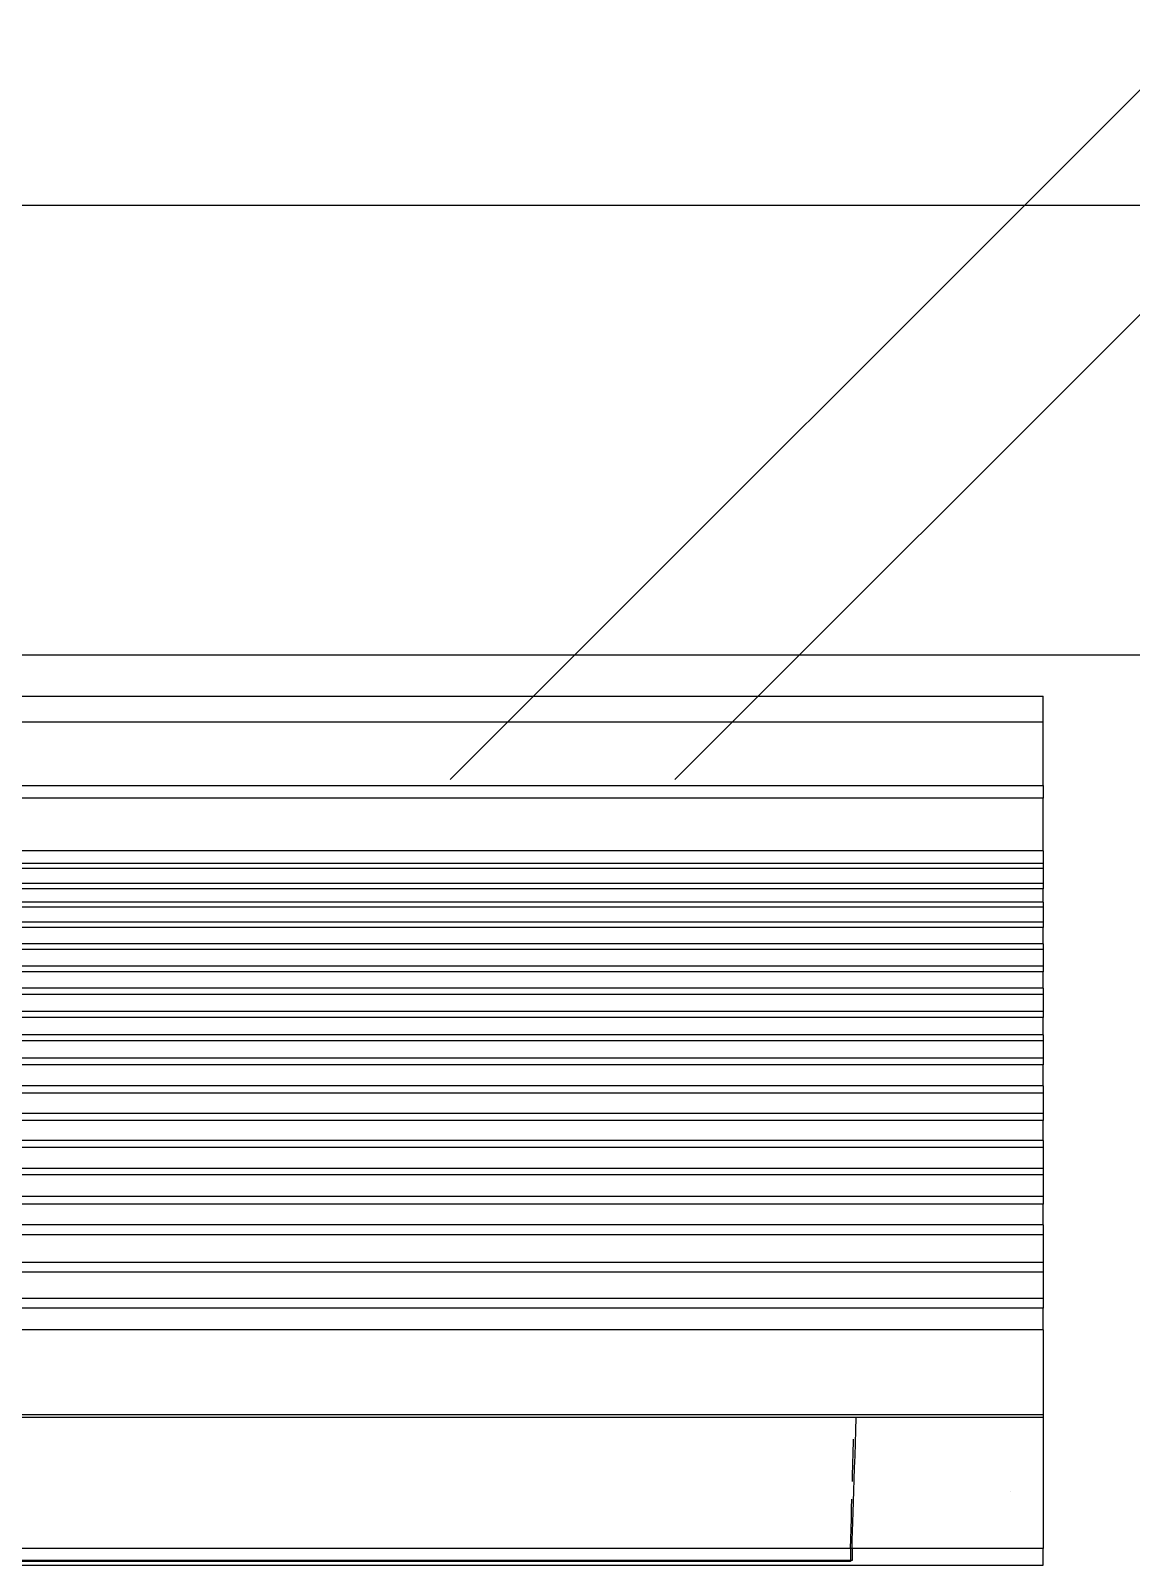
# Model space of a CAD drawing. Header units: inches. Extents: x -106706990 to 300603, y -86718466 to 1728185.
# Drawn here: x 37056 to 37424, y 43900 to 44413 of the extents above; entities that cross this region are included whole.
import ezdxf

# ---------------------------------------------------------------- set-up
doc = ezdxf.new("R2010")
doc.units = ezdxf.units.IN
doc.header["$MEASUREMENT"] = 0
for name, color, linetype in [('A-WALL', 1, 'Continuous'), ('A-WLH', 7, 'Continuous'), ('Edges', 7, 'Continuous')]:
    doc.layers.add(name, color=color, linetype=linetype)

# ---------------------------------------------------------------- blocks, each defined once
blk = doc.blocks.new('air con')
at = {"layer": 'Edges'}
for p, q in [((71.402, 41.898), (152.402, 41.898)), ((152.402, 41.095), (152.402, 41.898)), ((71.402, 41.095), (152.402, 41.095)), ((152.402, 39.122), (152.402, 41.095)), ((71.402, 39.122), (152.402, 39.122)), ((152.402, 39.122), (152.402, 38.724)), ((152.402, 38.724), (71.402, 38.724)), ((152.402, 37.092), (152.402, 38.724)), ((152.402, 37.092), (71.402, 37.092)), ((152.402, 37.092), (152.402, 36.701)), ((152.402, 36.701), (71.402, 36.701)), ((152.402, 36.542), (71.402, 36.542)), ((152.402, 36.701), (152.402, 36.542)), ((152.402, 36.542), (152.402, 36.078)), ((152.402, 36.078), (71.402, 36.078)), ((152.402, 35.914), (71.402, 35.914)), ((152.402, 36.078), (152.402, 35.914)), ((152.402, 35.493), (152.402, 35.914)), ((152.402, 35.493), (71.402, 35.493)), ((152.402, 35.34), (71.402, 35.34)), ((152.402, 35.493), (152.402, 35.34)), ((152.402, 35.34), (152.402, 34.877)), ((152.402, 34.877), (71.402, 34.877)), ((152.402, 34.877), (152.402, 34.709)), ((152.402, 34.709), (71.402, 34.709)), ((152.402, 34.207), (152.402, 34.709)), ((152.402, 34.207), (71.402, 34.207)), ((152.402, 34.022), (71.402, 34.022)), ((152.402, 34.207), (152.402, 34.022)), ((152.402, 34.022), (152.402, 33.51)), ((152.402, 33.51), (71.402, 33.51)), ((152.402, 33.51), (152.402, 33.335)), ((152.402, 33.335), (71.402, 33.335)), ((152.402, 32.826), (152.402, 33.335)), ((152.402, 32.826), (71.402, 32.826)), ((152.402, 32.625), (71.402, 32.625)), ((152.402, 32.826), (152.402, 32.625)), ((152.402, 32.625), (152.402, 32.098)), ((152.402, 32.098), (71.402, 32.098)), ((152.402, 32.098), (152.402, 31.911)), ((152.402, 31.911), (71.402, 31.911)), ((152.402, 31.378), (152.402, 31.911)), ((152.402, 31.378), (71.402, 31.378)), ((152.402, 31.189), (71.402, 31.189)), ((152.402, 31.378), (152.402, 31.189)), ((152.402, 31.189), (152.402, 30.654)), ((152.402, 30.654), (71.402, 30.654)), ((152.402, 30.654), (152.402, 30.439)), ((152.402, 30.439), (71.402, 30.439)), ((152.402, 29.791), (152.402, 30.439)), ((152.402, 29.791), (71.402, 29.791)), ((152.402, 29.562), (71.402, 29.562)), ((152.402, 29.791), (152.402, 29.562)), ((152.402, 29.562), (152.402, 28.935)), ((152.402, 28.935), (71.402, 28.935)), ((152.402, 28.714), (71.402, 28.714)), ((152.402, 28.935), (152.402, 28.714)), ((152.402, 28.092), (152.402, 28.714)), ((152.402, 28.092), (71.402, 28.092)), ((152.402, 27.871), (71.402, 27.871)), ((152.402, 28.092), (152.402, 27.871)), ((152.402, 27.871), (152.402, 27.226)), ((152.402, 27.226), (71.402, 27.226)), ((152.402, 27.226), (152.402, 27.024)), ((152.402, 27.024), (71.402, 27.024)), ((152.402, 27.024), (152.402, 26.349)), ((152.402, 26.349), (71.402, 26.349)), ((152.402, 26.349), (152.402, 26.117)), ((152.402, 26.117), (71.402, 26.117)), ((152.402, 25.469), (152.402, 26.117)), ((152.402, 25.469), (71.402, 25.469)), ((152.402, 25.469), (152.402, 25.162)), ((152.402, 25.162), (71.402, 25.162)), ((152.402, 25.162), (152.402, 24.304)), ((152.402, 24.304), (71.402, 24.304)), ((152.402, 24.002), (71.402, 24.002)), ((152.402, 24.304), (152.402, 24.002)), ((152.402, 24.002), (152.402, 23.184)), ((152.402, 23.184), (71.402, 23.184)), ((152.402, 22.883), (71.402, 22.883)), ((152.402, 23.184), (152.402, 22.883)), ((152.402, 22.213), (152.402, 22.883)), ((152.402, 22.213), (71.402, 22.213)), ((152.402, 22.213), (152.402, 19.568)), ((152.402, 19.568), (71.402, 19.568)), ((152.402, 19.568), (152.402, 19.493)), ((152.402, 19.493), (71.402, 19.493)), ((146.575, 18.687), (146.588, 19.085)), ((146.588, 19.085), (146.601, 19.493)), ((152.402, 19.493), (152.402, 15.42)), ((146.504, 18.391), (146.514, 18.752)), ((146.514, 18.752), (146.516, 18.813)), ((146.562, 18.299), (146.575, 18.687)), ((146.494, 18.035), (146.504, 18.391)), ((146.55, 17.923), (146.562, 18.299)), ((146.479, 17.503), (146.484, 17.685)), ((146.484, 17.685), (146.494, 18.035)), ((146.538, 17.558), (146.55, 17.923)), ((146.516, 16.869), (146.527, 17.206)), ((146.527, 17.206), (146.538, 17.558)), ((151.402, 17.184), (151.402, 17.175)), ((146.456, 16.673), (146.464, 16.956)), ((146.505, 16.546), (146.516, 16.869)), ((146.438, 16.032), (146.447, 16.349)), ((146.447, 16.349), (146.456, 16.673)), ((146.486, 15.948), (146.495, 16.239)), ((146.495, 16.239), (146.505, 16.546)), ((146.429, 15.722), (146.438, 16.032)), ((146.477, 15.675), (146.486, 15.948)), ((146.421, 15.42), (76.921, 15.42)), ((146.421, 15.42), (146.429, 15.722)), ((146.468, 15.42), (146.421, 15.42)), ((146.421, 15.42), (146.421, 15.051)), ((146.468, 15.42), (146.477, 15.675)), ((152.402, 15.42), (146.468, 15.42)), ((146.468, 15.42), (146.468, 15.051)), ((152.402, 14.898), (152.402, 15.42)), ((71.402, 14.898), (152.402, 14.898)), ((146.421, 15.051), (76.921, 15.051)), ((146.421, 15.012), (76.921, 15.012)), ((146.468, 15.051), (146.421, 15.051)), ((146.421, 15.051), (146.421, 15.012))]:
    blk.add_line(p, q, dxfattribs=at)

msp = doc.modelspace()

# ---------------------------------------------------------------- linework, layer by layer
at = {"layer": 'A-WALL', "color": 8, "linetype": 'Continuous', "ltscale": 900}
for p, q in [((39163.78, 44354.44), (36388.78, 44354.44)), ((36388.78, 44204.44), (38263.78, 44204.44))]:
    msp.add_line(p, q, dxfattribs=at)
at = {"layer": 'A-WLH', "color": 8}
for p, q in [((37196.38, 44162.82), (37446.38, 44412.82)), ((37271.38, 44162.82), (37521.38, 44412.82))]:
    msp.add_line(p, q, dxfattribs=at)

# ---------------------------------------------------------------- block references
at = {"xscale": 10.74849191040555, "yscale": 10.74849191040555, "zscale": 10.74849191040555}
msp.add_blockref('air con', (35756.18, 43740.32), dxfattribs=at)

doc.saveas('drawing.dxf')
